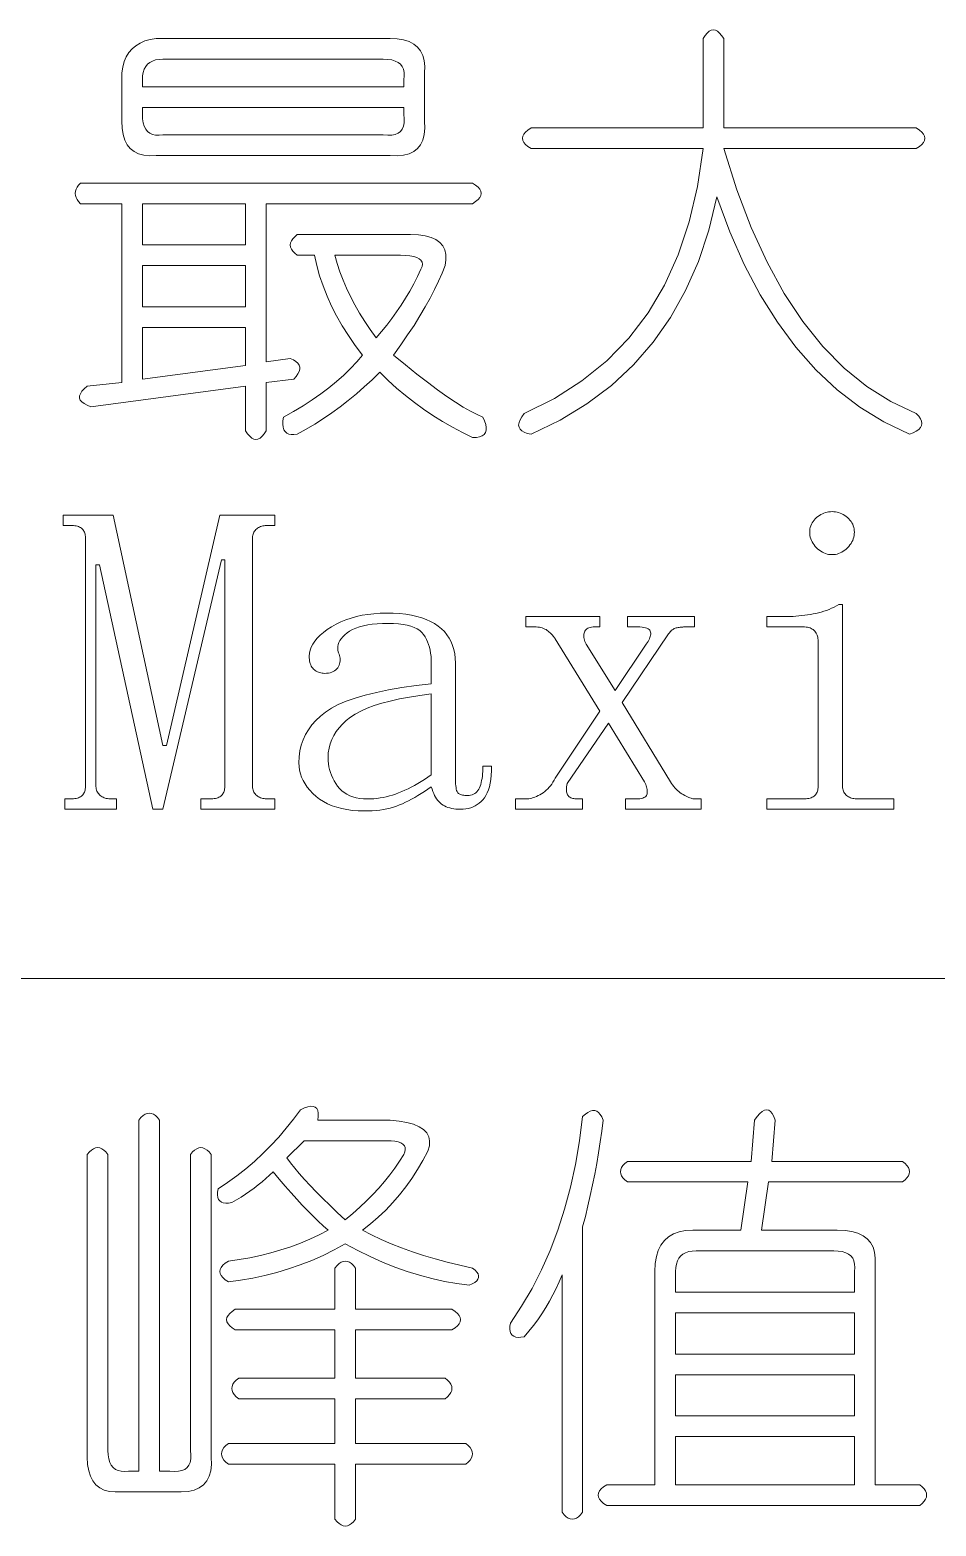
# Model space of a CAD drawing. Extents: x 1 to 297, y 1 to 210.
# Drawn here: x 88.25 to 92.77, y 43 to 50.46 of the extents above; entities that cross this region are included whole.
import ezdxf

# ---------------------------------------------------------------- set-up
doc = ezdxf.new("R2010")
doc.units = 0

msp = doc.modelspace()

# ---------------------------------------------------------------- linework, layer by layer
at = {"color": 7, "lineweight": 13}
msp.add_line((1.3055, 45.7306), (175.1082, 45.7306), dxfattribs=at)
for points in [[(88.8786, 50.4134), (90.0443, 50.4134), (90.0799, 50.4117), (90.1115, 50.4066), (90.1389, 50.398), (90.1622, 50.386), (90.1814, 50.3706), (90.1965, 50.3517), (90.2075, 50.3294), (90.2143, 50.3037), (90.2171, 50.2746), (90.2157, 50.242), (90.2157, 50.002), (90.2171, 49.9663), (90.2143, 49.9348), (90.2075, 49.9074), (90.1965, 49.8841), (90.1814, 49.8649), (90.1622, 49.8498), (90.1389, 49.8388), (90.1115, 49.8319), (90.0799, 49.8292), (90.0443, 49.8306), (88.8786, 49.8306), (88.846, 49.8292), (88.8169, 49.8319), (88.7911, 49.8388), (88.7689, 49.8498), (88.75, 49.8649), (88.7346, 49.8841), (88.7226, 49.9074), (88.714, 49.9348), (88.7089, 49.9663), (88.7071, 50.002), (88.7071, 50.242), (88.7119, 50.2715), (88.7195, 50.2982), (88.7298, 50.3222), (88.7428, 50.3435), (88.7586, 50.362), (88.7771, 50.3778), (88.7983, 50.3908), (88.8223, 50.4011), (88.8491, 50.4086)], [(91.7071, 50.4134), (91.7071, 49.9677), (92.6671, 49.9677), (92.6826, 49.9574), (92.6946, 49.9471), (92.7031, 49.9369), (92.7083, 49.9266), (92.71, 49.9163), (92.7083, 49.906), (92.7031, 49.8957), (92.6946, 49.8854), (92.6826, 49.8751), (92.6671, 49.8649), (91.7071, 49.8649), (91.7723, 49.6603), (91.8443, 49.4719), (91.9231, 49.2997), (92.0089, 49.1435), (92.1014, 49.0034), (92.2009, 48.8795), (92.3071, 48.7717), (92.4203, 48.6799), (92.5403, 48.6043), (92.6671, 48.5449), (92.6791, 48.5315), (92.6877, 48.5188), (92.6929, 48.5068), (92.6946, 48.4955), (92.6929, 48.4849), (92.6877, 48.4749), (92.6791, 48.4657), (92.6671, 48.4571), (92.6517, 48.4492), (92.6329, 48.442), (92.506, 48.5032), (92.386, 48.5771), (92.2729, 48.6637), (92.1666, 48.7629), (92.0671, 48.8749), (91.9746, 48.9995), (91.8889, 49.1368), (91.81, 49.2868), (91.738, 49.4495), (91.6729, 49.6249), (91.6327, 49.4587), (91.581, 49.3033), (91.5175, 49.1584), (91.4425, 49.0242), (91.3557, 48.9006), (91.2573, 48.7876), (91.1473, 48.6853), (91.0255, 48.5935), (90.8922, 48.5125), (90.7471, 48.442), (90.7283, 48.4461), (90.7129, 48.4516), (90.7009, 48.4585), (90.6923, 48.4667), (90.6871, 48.4763), (90.6854, 48.4873), (90.6871, 48.4996), (90.6923, 48.5133), (90.7009, 48.5284), (90.7129, 48.5449), (90.8637, 48.6198), (91.0009, 48.7074), (91.1243, 48.8077), (91.234, 48.9206), (91.33, 49.0463), (91.4123, 49.1846), (91.4809, 49.3357), (91.5357, 49.4994), (91.5769, 49.6758), (91.6043, 49.8649), (90.7471, 49.8649), (90.7317, 49.8751), (90.7197, 49.8854), (90.7111, 49.8957), (90.706, 49.906), (90.7043, 49.9163), (90.706, 49.9266), (90.7111, 49.9369), (90.7197, 49.9471), (90.7317, 49.9574), (90.7471, 49.9677), (91.6043, 49.9677), (91.6043, 50.4134), (91.6146, 50.4289), (91.6249, 50.4409), (91.6351, 50.4494), (91.6454, 50.4546), (91.6557, 50.4563), (91.666, 50.4546), (91.6763, 50.4494), (91.6866, 50.4409), (91.6969, 50.4289)], [(90.01, 50.3106), (88.9128, 50.3106), (88.8933, 50.3095), (88.8758, 50.3065), (88.8604, 50.3013), (88.847, 50.2941), (88.8357, 50.2849), (88.8265, 50.2735), (88.8193, 50.2602), (88.8141, 50.2447), (88.811, 50.2273), (88.81, 50.2077), (88.81, 50.1734), (90.1129, 50.1734), (90.1129, 50.2077), (90.1149, 50.2273), (90.1142, 50.2447), (90.1108, 50.2602), (90.1046, 50.2735), (90.0957, 50.2849), (90.0841, 50.2941), (90.0697, 50.3013), (90.0525, 50.3065), (90.0326, 50.3095)], [(90.1129, 50.0706), (88.81, 50.0706), (88.81, 50.0363), (88.811, 50.0137), (88.8141, 49.9938), (88.8193, 49.9766), (88.8265, 49.9622), (88.8357, 49.9506), (88.847, 49.9417), (88.8604, 49.9355), (88.8758, 49.9321), (88.8933, 49.9314), (88.9128, 49.9334), (90.01, 49.9334), (90.0326, 49.9314), (90.0525, 49.9321), (90.0697, 49.9355), (90.0841, 49.9417), (90.0957, 49.9506), (90.1046, 49.9622), (90.1108, 49.9766), (90.1142, 49.9938), (90.1149, 50.0137), (90.1129, 50.0363)], [(88.5014, 49.6934), (90.4557, 49.6934), (90.4711, 49.6831), (90.4831, 49.6729), (90.4917, 49.6626), (90.4969, 49.6523), (90.4986, 49.642), (90.4968, 49.6317), (90.4917, 49.6214), (90.4831, 49.6111), (90.4711, 49.6009), (90.4557, 49.5906), (89.4271, 49.5906), (89.4271, 48.802), (89.5471, 48.8191), (89.5627, 48.8119), (89.5753, 48.8041), (89.5847, 48.7955), (89.591, 48.7862), (89.5943, 48.7763), (89.5945, 48.7657), (89.5915, 48.7543), (89.5855, 48.7423), (89.5765, 48.7297), (89.5643, 48.7163), (89.4271, 48.6991), (89.4271, 48.4591), (89.4169, 48.4437), (89.4066, 48.4317), (89.3963, 48.4231), (89.386, 48.418), (89.3757, 48.4163), (89.3654, 48.418), (89.3551, 48.4231), (89.3449, 48.4317), (89.3346, 48.4437), (89.3243, 48.4591), (89.3243, 48.682), (88.5529, 48.5791), (88.5342, 48.5863), (88.5193, 48.5942), (88.5081, 48.6028), (88.5007, 48.6121), (88.4971, 48.622), (88.4973, 48.6326), (88.5013, 48.6439), (88.509, 48.6559), (88.5205, 48.6686), (88.5357, 48.682), (88.7071, 48.6991), (88.7071, 49.5906), (88.5014, 49.5906), (88.4922, 49.6009), (88.485, 49.6111), (88.4798, 49.6214), (88.4767, 49.6317), (88.4757, 49.642), (88.4767, 49.6523), (88.4798, 49.6626), (88.485, 49.6729), (88.4922, 49.6831)], [(89.3243, 49.5906), (88.81, 49.5906), (88.81, 49.3849), (89.3243, 49.3849)], [(89.5814, 49.4363), (90.1471, 49.4363), (90.1859, 49.4347), (90.2198, 49.4301), (90.249, 49.4224), (90.2733, 49.4116), (90.2929, 49.3977), (90.3076, 49.3807), (90.3175, 49.3607), (90.3227, 49.3375), (90.323, 49.3113), (90.3186, 49.282), (90.3036, 49.2436), (90.2863, 49.2038), (90.2666, 49.1627), (90.2445, 49.1202), (90.22, 49.0763), (90.1931, 49.031), (90.1638, 48.9844), (90.132, 48.9364), (90.0979, 48.887), (90.0614, 48.8363), (90.1214, 48.7869), (90.178, 48.7417), (90.2311, 48.7005), (90.2809, 48.6635), (90.3271, 48.6306), (90.37, 48.6018), (90.4094, 48.5771), (90.4454, 48.5565), (90.478, 48.5401), (90.5071, 48.5277), (90.5159, 48.5082), (90.5215, 48.4907), (90.5241, 48.4753), (90.5236, 48.4619), (90.52, 48.4506), (90.5133, 48.4413), (90.5035, 48.4341), (90.4907, 48.429), (90.4747, 48.4259), (90.4557, 48.4249), (90.4048, 48.4497), (90.3549, 48.4763), (90.3061, 48.5046), (90.2582, 48.5346), (90.2114, 48.5663), (90.1656, 48.5997), (90.1209, 48.6349), (90.0772, 48.6717), (90.0345, 48.7103), (89.9929, 48.7506), (89.9548, 48.7135), (89.9161, 48.6779), (89.8766, 48.6436), (89.8365, 48.6107), (89.7957, 48.5791), (89.7542, 48.549), (89.7121, 48.5202), (89.6692, 48.4927), (89.6257, 48.4667), (89.5814, 48.442), (89.5653, 48.4398), (89.5513, 48.4399), (89.5393, 48.4425), (89.5293, 48.4475), (89.5214, 48.4549), (89.5156, 48.4646), (89.5118, 48.4768), (89.5101, 48.4914), (89.5105, 48.5083), (89.5129, 48.5277), (89.5631, 48.5555), (89.6109, 48.5839), (89.6563, 48.6131), (89.6994, 48.6429), (89.74, 48.6734), (89.7782, 48.7046), (89.8141, 48.7365), (89.8475, 48.7691), (89.8785, 48.8023), (89.9071, 48.8363), (89.8708, 48.8845), (89.8372, 48.933), (89.8063, 48.9818), (89.7782, 49.031), (89.7529, 49.0806), (89.7302, 49.1305), (89.7103, 49.1807), (89.6932, 49.2313), (89.6788, 49.2822), (89.6671, 49.3334), (89.5814, 49.3334), (89.5691, 49.3437), (89.5595, 49.354), (89.5526, 49.3643), (89.5485, 49.3746), (89.5471, 49.3849), (89.5485, 49.3951), (89.5526, 49.4054), (89.5595, 49.4157), (89.5691, 49.426)], [(89.3243, 49.282), (88.81, 49.282), (88.81, 49.0763), (89.3243, 49.0763)], [(90.0957, 49.3334), (89.77, 49.3334), (89.7813, 49.2923), (89.7947, 49.2511), (89.8101, 49.21), (89.8276, 49.1689), (89.8471, 49.1277), (89.8687, 49.0866), (89.8924, 49.0454), (89.9181, 49.0043), (89.9459, 48.9631), (89.9757, 48.922), (90.0026, 48.9532), (90.0285, 48.9851), (90.0534, 49.0177), (90.0772, 49.0509), (90.1, 49.0849), (90.1218, 49.1195), (90.1425, 49.1548), (90.1622, 49.1908), (90.1809, 49.2275), (90.1986, 49.2649), (90.2037, 49.2779), (90.2054, 49.2895), (90.2037, 49.2998), (90.1986, 49.3087), (90.19, 49.3163), (90.178, 49.3225), (90.1626, 49.3273), (90.1437, 49.3307), (90.1214, 49.3327)], [(89.3243, 48.9734), (88.81, 48.9734), (88.81, 48.7163), (89.3243, 48.7849)], [(89.3586, 46.6934), (89.3588, 46.6867), (89.3594, 46.6804), (89.3605, 46.6744), (89.362, 46.6687), (89.3639, 46.6634), (89.3663, 46.6585), (89.3691, 46.6538), (89.3723, 46.6495), (89.3759, 46.6456), (89.38, 46.642), (89.3844, 46.6387), (89.3891, 46.6358), (89.394, 46.6333), (89.3992, 46.631), (89.4046, 46.6291), (89.4103, 46.6276), (89.4163, 46.6264), (89.4225, 46.6255), (89.429, 46.625), (89.4357, 46.6249), (89.47, 46.6249), (89.47, 46.5734), (89.1014, 46.5734), (89.1014, 46.6249), (89.1443, 46.6249), (89.1526, 46.625), (89.1604, 46.6255), (89.1677, 46.6264), (89.1745, 46.6276), (89.1807, 46.6291), (89.1865, 46.631), (89.1917, 46.6333), (89.1964, 46.6358), (89.2006, 46.6387), (89.2043, 46.642), (89.2075, 46.6456), (89.2104, 46.6495), (89.213, 46.6538), (89.2153, 46.6585), (89.2171, 46.6634), (89.2187, 46.6687), (89.2199, 46.6744), (89.2207, 46.6804), (89.2213, 46.6867), (89.2214, 46.6934), (89.2214, 47.8163), (89.2043, 47.8163), (88.9128, 46.5734), (88.8614, 46.5734), (88.5957, 47.7906), (88.5786, 47.7906), (88.5786, 46.6934), (88.5788, 46.6867), (88.5794, 46.6804), (88.5805, 46.6744), (88.582, 46.6687), (88.5839, 46.6634), (88.5863, 46.6585), (88.5891, 46.6538), (88.5923, 46.6495), (88.5959, 46.6456), (88.6, 46.642), (88.6044, 46.6387), (88.6091, 46.6358), (88.614, 46.6333), (88.6192, 46.631), (88.6246, 46.6291), (88.6303, 46.6276), (88.6363, 46.6264), (88.6425, 46.6255), (88.649, 46.625), (88.6557, 46.6249), (88.6814, 46.6249), (88.6814, 46.5734), (88.4243, 46.5734), (88.4243, 46.6249), (88.45, 46.6249), (88.4583, 46.625), (88.4661, 46.6255), (88.4734, 46.6264), (88.4802, 46.6276), (88.4864, 46.6291), (88.4922, 46.631), (88.4974, 46.6333), (88.5021, 46.6358), (88.5063, 46.6387), (88.51, 46.642), (88.5133, 46.6456), (88.5162, 46.6495), (88.5187, 46.6538), (88.521, 46.6585), (88.5229, 46.6634), (88.5244, 46.6687), (88.5256, 46.6744), (88.5265, 46.6804), (88.527, 46.6867), (88.5271, 46.6934), (88.5271, 47.9191), (88.527, 47.9258), (88.5265, 47.9322), (88.5256, 47.9382), (88.5244, 47.9438), (88.5229, 47.9491), (88.521, 47.9541), (88.5187, 47.9587), (88.5162, 47.963), (88.5133, 47.967), (88.51, 47.9706), (88.5063, 47.9738), (88.5021, 47.9767), (88.4974, 47.9793), (88.4922, 47.9815), (88.4864, 47.9834), (88.4802, 47.985), (88.4734, 47.9862), (88.4661, 47.987), (88.4583, 47.9875), (88.45, 47.9877), (88.4157, 47.9877), (88.4157, 48.0391), (88.6643, 48.0391), (88.9128, 46.8906), (88.93, 46.8906), (89.1957, 48.0391), (89.47, 48.0391), (89.47, 47.9877), (89.4357, 47.9877), (89.429, 47.9875), (89.4225, 47.987), (89.4163, 47.9862), (89.4103, 47.985), (89.4046, 47.9834), (89.3992, 47.9815), (89.394, 47.9793), (89.3891, 47.9767), (89.3844, 47.9738), (89.38, 47.9706), (89.3759, 47.967), (89.3723, 47.963), (89.3691, 47.9587), (89.3663, 47.9541), (89.3639, 47.9491), (89.362, 47.9438), (89.3605, 47.9382), (89.3594, 47.9322), (89.3588, 47.9258), (89.3586, 47.9191)], [(92.2471, 48.0563), (92.2556, 48.056), (92.2639, 48.0551), (92.2721, 48.0536), (92.2801, 48.0515), (92.2878, 48.0488), (92.2955, 48.0455), (92.3029, 48.0416), (92.3102, 48.0371), (92.3173, 48.032), (92.3243, 48.0263), (92.3308, 48.0202), (92.3366, 48.0138), (92.3418, 48.0071), (92.3462, 48.0002), (92.35, 47.9931), (92.3531, 47.9857), (92.3555, 47.978), (92.3572, 47.9701), (92.3582, 47.9619), (92.3586, 47.9534), (92.3582, 47.9449), (92.3572, 47.9366), (92.3555, 47.9285), (92.3531, 47.9205), (92.35, 47.9127), (92.3462, 47.9051), (92.3418, 47.8976), (92.3366, 47.8903), (92.3308, 47.8832), (92.3243, 47.8763), (92.3173, 47.8698), (92.3102, 47.8639), (92.3029, 47.8588), (92.2955, 47.8543), (92.2878, 47.8506), (92.2801, 47.8475), (92.2721, 47.8451), (92.2639, 47.8434), (92.2556, 47.8423), (92.2471, 47.842), (92.2387, 47.8423), (92.2303, 47.8434), (92.2222, 47.8451), (92.2142, 47.8475), (92.2064, 47.8506), (92.1988, 47.8543), (92.1913, 47.8588), (92.1841, 47.8639), (92.1769, 47.8698), (92.17, 47.8763), (92.1635, 47.8832), (92.1577, 47.8903), (92.1525, 47.8976), (92.1481, 47.9051), (92.1443, 47.9127), (92.1412, 47.9205), (92.1388, 47.9285), (92.1371, 47.9366), (92.1361, 47.9449), (92.1357, 47.9534), (92.1361, 47.9619), (92.1371, 47.9701), (92.1388, 47.978), (92.1412, 47.9857), (92.1443, 47.9931), (92.1481, 48.0002), (92.1525, 48.0071), (92.1577, 48.0138), (92.1635, 48.0202), (92.17, 48.0263), (92.1769, 48.032), (92.1841, 48.0371), (92.1913, 48.0416), (92.1988, 48.0455), (92.2064, 48.0488), (92.2142, 48.0515), (92.2222, 48.0536), (92.2303, 48.0551), (92.2387, 48.056)], [(92.1786, 47.4049), (92.1784, 47.4116), (92.1779, 47.4181), (92.177, 47.4243), (92.1758, 47.4302), (92.1743, 47.4359), (92.1724, 47.4414), (92.1702, 47.4466), (92.1676, 47.4515), (92.1647, 47.4562), (92.1614, 47.4606), (92.1577, 47.4646), (92.1535, 47.4683), (92.1488, 47.4715), (92.1436, 47.4743), (92.1379, 47.4766), (92.1316, 47.4786), (92.1248, 47.4801), (92.1175, 47.4811), (92.1097, 47.4818), (92.1014, 47.482), (91.9214, 47.482), (91.9214, 47.5334), (92.0071, 47.5334), (92.0225, 47.5336), (92.0377, 47.5339), (92.0527, 47.5346), (92.0675, 47.5355), (92.0821, 47.5366), (92.0966, 47.5381), (92.1109, 47.5397), (92.1251, 47.5417), (92.1391, 47.5438), (92.1529, 47.5463), (92.1665, 47.5491), (92.1799, 47.5523), (92.1932, 47.5559), (92.2063, 47.56), (92.2193, 47.5645), (92.2321, 47.5694), (92.2447, 47.5748), (92.2571, 47.5806), (92.2693, 47.5868), (92.2814, 47.5934), (92.2986, 47.5934), (92.2986, 46.6934), (92.2988, 46.6867), (92.2994, 46.6804), (92.3005, 46.6744), (92.302, 46.6687), (92.3039, 46.6634), (92.3063, 46.6585), (92.3091, 46.6538), (92.3123, 46.6495), (92.3159, 46.6456), (92.32, 46.642), (92.3244, 46.6387), (92.3291, 46.6358), (92.334, 46.6333), (92.3392, 46.631), (92.3446, 46.6291), (92.3503, 46.6276), (92.3563, 46.6264), (92.3625, 46.6255), (92.369, 46.625), (92.3757, 46.6249), (92.5557, 46.6249), (92.5557, 46.5734), (91.9214, 46.5734), (91.9214, 46.6249), (92.1014, 46.6249), (92.1097, 46.625), (92.1175, 46.6255), (92.1248, 46.6264), (92.1316, 46.6276), (92.1379, 46.6291), (92.1436, 46.631), (92.1488, 46.6333), (92.1535, 46.6358), (92.1577, 46.6387), (92.1614, 46.642), (92.1647, 46.6456), (92.1676, 46.6495), (92.1702, 46.6538), (92.1724, 46.6585), (92.1743, 46.6634), (92.1758, 46.6687), (92.177, 46.6744), (92.1779, 46.6804), (92.1784, 46.6867), (92.1786, 46.6934)], [(89.9157, 46.5649), (89.8855, 46.5656), (89.8567, 46.5678), (89.8293, 46.5714), (89.8033, 46.5765), (89.7786, 46.5831), (89.7552, 46.5911), (89.7333, 46.6006), (89.7127, 46.6115), (89.6935, 46.6239), (89.6757, 46.6377), (89.6594, 46.6525), (89.6449, 46.6677), (89.632, 46.6834), (89.6208, 46.6994), (89.6114, 46.7159), (89.6037, 46.7329), (89.5977, 46.7502), (89.5934, 46.768), (89.5909, 46.7862), (89.59, 46.8049), (89.5913, 46.8352), (89.5953, 46.8643), (89.602, 46.8924), (89.6113, 46.9194), (89.6232, 46.9452), (89.6378, 46.9699), (89.6551, 46.9936), (89.675, 47.0161), (89.6976, 47.0374), (89.7229, 47.0577), (89.752, 47.0769), (89.7865, 47.0949), (89.8261, 47.1118), (89.871, 47.1277), (89.9211, 47.1424), (89.9764, 47.1559), (90.0369, 47.1684), (90.1027, 47.1798), (90.1738, 47.19), (90.25, 47.1991), (90.25, 47.302), (90.2496, 47.3188), (90.2485, 47.3351), (90.2465, 47.3507), (90.2438, 47.3658), (90.2404, 47.3802), (90.2361, 47.3941), (90.2311, 47.4073), (90.2253, 47.4199), (90.2188, 47.432), (90.2114, 47.4434), (90.2027, 47.454), (90.1921, 47.4635), (90.1794, 47.4718), (90.1648, 47.4791), (90.1482, 47.4852), (90.1297, 47.4902), (90.1091, 47.4941), (90.0866, 47.4969), (90.0621, 47.4986), (90.0357, 47.4991), (90.0074, 47.4987), (89.9809, 47.4973), (89.956, 47.4949), (89.9329, 47.4916), (89.9114, 47.4874), (89.8917, 47.4822), (89.8737, 47.476), (89.8574, 47.469), (89.8428, 47.461), (89.83, 47.452), (89.8188, 47.4425), (89.8091, 47.433), (89.8009, 47.4233), (89.7943, 47.4136), (89.7893, 47.4038), (89.7858, 47.3939), (89.7838, 47.3839), (89.7834, 47.3738), (89.7845, 47.3637), (89.7871, 47.3534), (89.7902, 47.3466), (89.7926, 47.3397), (89.7943, 47.3329), (89.7954, 47.326), (89.7957, 47.3191), (89.7954, 47.3123), (89.7943, 47.3054), (89.7926, 47.2986), (89.7902, 47.2917), (89.7871, 47.2849), (89.7834, 47.2783), (89.7789, 47.2725), (89.7738, 47.2674), (89.7679, 47.2629), (89.7614, 47.2591), (89.7542, 47.2561), (89.7463, 47.2537), (89.7378, 47.2519), (89.7285, 47.2509), (89.7186, 47.2506), (89.7118, 47.2508), (89.7054, 47.2514), (89.6992, 47.2525), (89.6932, 47.254), (89.6875, 47.2559), (89.6821, 47.2583), (89.6769, 47.2611), (89.6719, 47.2643), (89.6673, 47.2679), (89.6628, 47.272), (89.6588, 47.2765), (89.6551, 47.2814), (89.6519, 47.2868), (89.6491, 47.2926), (89.6468, 47.2988), (89.6449, 47.3054), (89.6434, 47.3125), (89.6423, 47.32), (89.6416, 47.3279), (89.6414, 47.3363), (89.6425, 47.3516), (89.6459, 47.3668), (89.6515, 47.3818), (89.6593, 47.3966), (89.6693, 47.4113), (89.6815, 47.4258), (89.696, 47.4401), (89.7127, 47.4542), (89.7317, 47.4682), (89.7529, 47.482), (89.7757, 47.495), (89.7995, 47.5067), (89.8243, 47.517), (89.8502, 47.5259), (89.8771, 47.5334), (89.9051, 47.5396), (89.9341, 47.5444), (89.9641, 47.5478), (89.9951, 47.5499), (90.0271, 47.5506), (90.0606, 47.5499), (90.0923, 47.548), (90.1223, 47.5448), (90.1506, 47.5403), (90.1771, 47.5345), (90.202, 47.5274), (90.2251, 47.5191), (90.2466, 47.5094), (90.2663, 47.4985), (90.2843, 47.4863), (90.3006, 47.4729), (90.3151, 47.4583), (90.328, 47.4427), (90.3391, 47.4259), (90.3486, 47.4081), (90.3563, 47.3891), (90.3623, 47.369), (90.3666, 47.3478), (90.3691, 47.3254), (90.37, 47.302), (90.37, 46.7363), (90.3701, 46.7231), (90.3705, 46.7111), (90.3712, 46.7002), (90.3721, 46.6903), (90.3732, 46.6816), (90.3746, 46.6741), (90.3763, 46.6676), (90.3782, 46.6622), (90.3804, 46.658), (90.3829, 46.6549), (90.3856, 46.6524), (90.3889, 46.6502), (90.3925, 46.6483), (90.3966, 46.6466), (90.4011, 46.6452), (90.406, 46.6441), (90.4114, 46.6432), (90.4171, 46.6425), (90.4234, 46.6421), (90.43, 46.642), (90.4383, 46.6424), (90.4461, 46.6435), (90.4534, 46.6455), (90.4602, 46.6482), (90.4664, 46.6516), (90.4722, 46.6559), (90.4774, 46.6609), (90.4821, 46.6667), (90.4863, 46.6732), (90.49, 46.6806), (90.4933, 46.6886), (90.4962, 46.6972), (90.4987, 46.7064), (90.501, 46.7162), (90.5029, 46.7266), (90.5044, 46.7377), (90.5056, 46.7493), (90.5065, 46.7615), (90.507, 46.7743), (90.5071, 46.7877), (90.55, 46.7877), (90.5496, 46.7644), (90.5483, 46.7426), (90.5461, 46.7223), (90.5431, 46.7034), (90.5393, 46.6859), (90.5346, 46.6699), (90.529, 46.6554), (90.5226, 46.6423), (90.5153, 46.6307), (90.5071, 46.6206), (90.4983, 46.6116), (90.489, 46.6036), (90.4791, 46.5965), (90.4687, 46.5904), (90.4579, 46.5852), (90.4464, 46.581), (90.4345, 46.5777), (90.4221, 46.5753), (90.4092, 46.5739), (90.3957, 46.5734), (90.384, 46.5737), (90.3727, 46.5745), (90.362, 46.5757), (90.3518, 46.5775), (90.3421, 46.5799), (90.333, 46.5827), (90.3243, 46.586), (90.3162, 46.5899), (90.3085, 46.5943), (90.3014, 46.5991), (90.2947, 46.6046), (90.2884, 46.6108), (90.2824, 46.6177), (90.2767, 46.6252), (90.2714, 46.6334), (90.2664, 46.6423), (90.2618, 46.6519), (90.2575, 46.6622), (90.2536, 46.6732), (90.25, 46.6849), (90.233, 46.6732), (90.2162, 46.6621), (90.1997, 46.6516), (90.1835, 46.6417), (90.1675, 46.6324), (90.1518, 46.6237), (90.1363, 46.6156), (90.1211, 46.6081), (90.1061, 46.6012), (90.0914, 46.5949), (90.0766, 46.5892), (90.0611, 46.5841), (90.045, 46.5796), (90.0283, 46.5757), (90.0111, 46.5724), (89.9932, 46.5697), (89.9747, 46.5676), (89.9557, 46.5661), (89.936, 46.5652)], [(91.1671, 47.1649), (91.3214, 47.3963), (91.3263, 47.4031), (91.3305, 47.4097), (91.3342, 47.4161), (91.3372, 47.4223), (91.3396, 47.4284), (91.3415, 47.4343), (91.3427, 47.4401), (91.3434, 47.4457), (91.3434, 47.4511), (91.3428, 47.4563), (91.3414, 47.4612), (91.3389, 47.4655), (91.3353, 47.4694), (91.3305, 47.4727), (91.3246, 47.4756), (91.3176, 47.4779), (91.3096, 47.4797), (91.3003, 47.481), (91.29, 47.4817), (91.2786, 47.482), (91.2271, 47.482), (91.2271, 47.5334), (91.5614, 47.5334), (91.5614, 47.482), (91.5186, 47.482), (91.5151, 47.482), (91.5114, 47.4818), (91.5075, 47.4816), (91.5035, 47.4813), (91.4993, 47.4809), (91.4949, 47.4805), (91.4904, 47.4799), (91.4857, 47.4793), (91.4808, 47.4785), (91.4757, 47.4777), (91.4706, 47.4766), (91.4658, 47.4751), (91.4611, 47.4732), (91.4565, 47.4709), (91.4521, 47.4681), (91.4479, 47.4649), (91.4439, 47.4612), (91.4401, 47.4571), (91.4364, 47.4526), (91.4329, 47.4477), (91.2014, 47.1049), (91.4414, 46.7106), (91.4467, 46.7022), (91.4522, 46.6943), (91.458, 46.6868), (91.4641, 46.6797), (91.4704, 46.6731), (91.4769, 46.6669), (91.4837, 46.6611), (91.4908, 46.6557), (91.4981, 46.6508), (91.5057, 46.6463), (91.5132, 46.6422), (91.5203, 46.6386), (91.5269, 46.6354), (91.5331, 46.6326), (91.5389, 46.6302), (91.5443, 46.6283), (91.5492, 46.6268), (91.5537, 46.6257), (91.5578, 46.6251), (91.5614, 46.6249), (91.5957, 46.6249), (91.5957, 46.5734), (91.2186, 46.5734), (91.2186, 46.6249), (91.27, 46.6249), (91.2798, 46.6251), (91.2887, 46.6259), (91.2966, 46.6272), (91.3036, 46.629), (91.3096, 46.6313), (91.3147, 46.6341), (91.3189, 46.6375), (91.3221, 46.6413), (91.3244, 46.6457), (91.3257, 46.6506), (91.3264, 46.6558), (91.3266, 46.6612), (91.3264, 46.6668), (91.3257, 46.6725), (91.3246, 46.6784), (91.3231, 46.6845), (91.3212, 46.6908), (91.3189, 46.6972), (91.3161, 46.7038), (91.3129, 46.7106), (91.1329, 47.002), (90.9271, 46.702), (90.9256, 46.6937), (90.9246, 46.6859), (90.9239, 46.6786), (90.9237, 46.6718), (90.9239, 46.6656), (90.9246, 46.6598), (90.9256, 46.6546), (90.9271, 46.6499), (90.9291, 46.6457), (90.9314, 46.642), (90.9342, 46.6387), (90.9374, 46.6358), (90.9411, 46.6333), (90.9451, 46.631), (90.9496, 46.6291), (90.9546, 46.6276), (90.9599, 46.6264), (90.9657, 46.6255), (90.9719, 46.625), (90.9786, 46.6249), (91.0043, 46.6249), (91.0043, 46.5734), (90.67, 46.5734), (90.67, 46.6249), (90.7214, 46.6249), (90.7284, 46.6251), (90.7355, 46.6259), (90.7428, 46.6272), (90.7502, 46.629), (90.7579, 46.6313), (90.7657, 46.6341), (90.7736, 46.6375), (90.7818, 46.6413), (90.7901, 46.6457), (90.7986, 46.6506), (90.807, 46.656), (90.815, 46.6619), (90.8227, 46.6683), (90.8301, 46.6753), (90.8371, 46.6827), (90.8438, 46.6907), (90.8502, 46.6992), (90.8562, 46.7082), (90.8618, 46.7177), (90.8671, 46.7277), (91.09, 47.062), (90.8671, 47.422), (90.8652, 47.4255), (90.863, 47.429), (90.8605, 47.4327), (90.8575, 47.4364), (90.8543, 47.4402), (90.8507, 47.4441), (90.8467, 47.4481), (90.8425, 47.4522), (90.8378, 47.4563), (90.8329, 47.4606), (90.8275, 47.4646), (90.8219, 47.4683), (90.8159, 47.4715), (90.8095, 47.4743), (90.8029, 47.4766), (90.7958, 47.4786), (90.7885, 47.4801), (90.7807, 47.4811), (90.7727, 47.4818), (90.7643, 47.482), (90.7214, 47.482), (90.7214, 47.5334), (91.09, 47.5334), (91.09, 47.482), (91.0643, 47.482), (91.0561, 47.4817), (91.0485, 47.481), (91.0417, 47.4797), (91.0355, 47.4779), (91.03, 47.4756), (91.0252, 47.4727), (91.0211, 47.4694), (91.0177, 47.4655), (91.0149, 47.4612), (91.0129, 47.4563), (91.0114, 47.4511), (91.0105, 47.4457), (91.01, 47.4401), (91.0101, 47.4343), (91.0107, 47.4284), (91.0118, 47.4223), (91.0135, 47.4161), (91.0156, 47.4097), (91.0182, 47.4031), (91.0214, 47.3963)], [(89.7357, 46.8306), (89.7362, 46.8153), (89.7376, 46.8002), (89.74, 46.7854), (89.7433, 46.7709), (89.7475, 46.7566), (89.7527, 46.7426), (89.7588, 46.7289), (89.7659, 46.7154), (89.7739, 46.7021), (89.7829, 46.6891), (89.7928, 46.6769), (89.8039, 46.666), (89.8162, 46.6564), (89.8295, 46.648), (89.8439, 46.6409), (89.8595, 46.6351), (89.8762, 46.6306), (89.8939, 46.6274), (89.9128, 46.6255), (89.9329, 46.6249), (89.9483, 46.6252), (89.9637, 46.6261), (89.9791, 46.6276), (89.9946, 46.6297), (90.01, 46.6324), (90.0254, 46.6357), (90.0409, 46.6396), (90.0563, 46.6441), (90.0717, 46.6492), (90.0871, 46.6549), (90.1027, 46.6612), (90.1183, 46.6681), (90.1342, 46.6756), (90.1502, 46.6837), (90.1664, 46.6924), (90.1828, 46.7017), (90.1993, 46.7116), (90.216, 46.7221), (90.2329, 46.7332), (90.25, 46.7449), (90.25, 47.1477), (90.1935, 47.1404), (90.1406, 47.1321), (90.0913, 47.1229), (90.0457, 47.1127), (90.0036, 47.1016), (89.9651, 47.0896), (89.9302, 47.0766), (89.8989, 47.0627), (89.8712, 47.0478), (89.8471, 47.032), (89.826, 47.0153), (89.807, 46.9979), (89.7903, 46.9797), (89.7758, 46.9607), (89.7636, 46.9409), (89.7535, 46.9204), (89.7457, 46.8991), (89.7402, 46.877), (89.7368, 46.8542)], [(88.5357, 44.8534), (88.546, 44.8658), (88.5563, 44.8754), (88.5666, 44.8822), (88.5769, 44.8863), (88.5871, 44.8877), (88.5974, 44.8863), (88.6077, 44.8822), (88.618, 44.8754), (88.6283, 44.8658), (88.6386, 44.8534), (88.6386, 43.3791), (88.6396, 43.3565), (88.6427, 43.3366), (88.6478, 43.3195), (88.655, 43.3051), (88.6643, 43.2934), (88.6756, 43.2845), (88.689, 43.2783), (88.7044, 43.2749), (88.7219, 43.2742), (88.7414, 43.2763), (88.7929, 43.2763), (88.7929, 45.0249), (88.8031, 45.0372), (88.8134, 45.0468), (88.8237, 45.0537), (88.834, 45.0578), (88.8443, 45.0591), (88.8546, 45.0578), (88.8649, 45.0537), (88.8751, 45.0468), (88.8854, 45.0372), (88.8957, 45.0249), (88.8957, 43.2763), (88.9471, 43.2763), (88.9698, 43.2742), (88.9897, 43.2749), (89.0068, 43.2783), (89.0212, 43.2845), (89.0329, 43.2934), (89.0418, 43.3051), (89.0479, 43.3195), (89.0514, 43.3366), (89.0521, 43.3565), (89.05, 43.3791), (89.05, 44.8534), (89.0603, 44.8658), (89.0706, 44.8754), (89.0809, 44.8822), (89.0911, 44.8863), (89.1014, 44.8877), (89.1117, 44.8863), (89.122, 44.8822), (89.1323, 44.8754), (89.1426, 44.8658), (89.1529, 44.8534), (89.1529, 43.3449), (89.1541, 43.3092), (89.1508, 43.2777), (89.1431, 43.2502), (89.1309, 43.2269), (89.1143, 43.2077), (89.0932, 43.1926), (89.0676, 43.1817), (89.0377, 43.1748), (89.0032, 43.1721), (88.9643, 43.1734), (88.7071, 43.1734), (88.6746, 43.1721), (88.6454, 43.1748), (88.6197, 43.1817), (88.5974, 43.1926), (88.5786, 43.2077), (88.5631, 43.2269), (88.5511, 43.2502), (88.5426, 43.2777), (88.5374, 43.3092), (88.5357, 43.3449)], [(89.1871, 44.682), (89.2345, 44.7137), (89.2804, 44.7471), (89.325, 44.7823), (89.3682, 44.8191), (89.41, 44.8577), (89.4505, 44.898), (89.4895, 44.94), (89.5273, 44.9837), (89.5636, 45.0291), (89.5986, 45.0763), (89.6179, 45.085), (89.6349, 45.0907), (89.6495, 45.0933), (89.6617, 45.0927), (89.6714, 45.0891), (89.6788, 45.0825), (89.6838, 45.0727), (89.6863, 45.0598), (89.6865, 45.0439), (89.6843, 45.0249), (90.0443, 45.0249), (90.0894, 45.0202), (90.1286, 45.0132), (90.1621, 45.0038), (90.1897, 44.9919), (90.2114, 44.9777), (90.2274, 44.9611), (90.2375, 44.9421), (90.2418, 44.9206), (90.2402, 44.8968), (90.2328, 44.8706), (90.208, 44.8234), (90.1814, 44.778), (90.1531, 44.7343), (90.1231, 44.6923), (90.0914, 44.652), (90.058, 44.6134), (90.0229, 44.5766), (89.986, 44.5414), (89.9474, 44.508), (89.9071, 44.4763), (89.9527, 44.4528), (90.0004, 44.4303), (90.0501, 44.4089), (90.1019, 44.3885), (90.1557, 44.3691), (90.2116, 44.3508), (90.2695, 44.3335), (90.3295, 44.3172), (90.3916, 44.3019), (90.4557, 44.2877), (90.4679, 44.2776), (90.477, 44.2678), (90.483, 44.2584), (90.4859, 44.2493), (90.4857, 44.2406), (90.4825, 44.2322), (90.4761, 44.2241), (90.4667, 44.2164), (90.4542, 44.209), (90.4386, 44.202), (90.3769, 44.2102), (90.3151, 44.2212), (90.2534, 44.2349), (90.1917, 44.2514), (90.13, 44.2706), (90.0683, 44.2925), (90.0066, 44.3172), (89.9449, 44.3446), (89.8831, 44.3748), (89.8214, 44.4077), (89.7662, 44.3781), (89.7103, 44.3508), (89.6538, 44.3259), (89.5965, 44.3035), (89.5386, 44.2834), (89.4799, 44.2658), (89.4206, 44.2505), (89.3606, 44.2377), (89.2999, 44.2272), (89.2386, 44.2191), (89.2231, 44.2294), (89.2111, 44.2397), (89.2026, 44.25), (89.1974, 44.2603), (89.1957, 44.2706), (89.1974, 44.2809), (89.2026, 44.2911), (89.2111, 44.3014), (89.2231, 44.3117), (89.2386, 44.322), (89.2929, 44.3297), (89.3462, 44.3391), (89.3985, 44.3503), (89.4498, 44.3631), (89.5, 44.3777), (89.5492, 44.394), (89.5974, 44.412), (89.6445, 44.4317), (89.6906, 44.4531), (89.7357, 44.4763), (89.7114, 44.4977), (89.6863, 44.5209), (89.6606, 44.5457), (89.6342, 44.5723), (89.6071, 44.6006), (89.5794, 44.6306), (89.5509, 44.6623), (89.5218, 44.6957), (89.4919, 44.7309), (89.4614, 44.7677), (89.4439, 44.7507), (89.4258, 44.7341), (89.4069, 44.7178), (89.3874, 44.7019), (89.3671, 44.6863), (89.3462, 44.671), (89.3246, 44.6561), (89.3023, 44.6415), (89.2794, 44.6273), (89.2557, 44.6134), (89.2396, 44.611), (89.2255, 44.6107), (89.2135, 44.6124), (89.2036, 44.6162), (89.1957, 44.622), (89.1899, 44.6299), (89.1861, 44.6398), (89.1844, 44.6518), (89.1847, 44.6659)], [(91.1071, 45.0249), (91.0999, 44.9702), (91.0921, 44.9158), (91.0835, 44.8618), (91.0742, 44.8082), (91.0643, 44.7549), (91.0536, 44.7019), (91.0423, 44.6493), (91.0303, 44.597), (91.0177, 44.545), (91.0043, 44.4934), (91.0043, 43.0706), (90.994, 43.0582), (90.9837, 43.0486), (90.9734, 43.0418), (90.9631, 43.0377), (90.9529, 43.0363), (90.9426, 43.0377), (90.9323, 43.0418), (90.922, 43.0486), (90.9117, 43.0582), (90.9014, 43.0706), (90.9014, 44.2534), (90.8872, 44.2195), (90.8719, 44.1862), (90.8557, 44.1537), (90.8383, 44.1218), (90.82, 44.0906), (90.8006, 44.0601), (90.7802, 44.0302), (90.7588, 44.0011), (90.7363, 43.9726), (90.7129, 43.9449), (90.6967, 43.9425), (90.6827, 43.9421), (90.6707, 43.9438), (90.6607, 43.9476), (90.6529, 43.9534), (90.647, 43.9613), (90.6432, 43.9713), (90.6415, 43.9833), (90.6419, 43.9973), (90.6443, 44.0134), (90.7003, 44.0978), (90.7519, 44.1862), (90.7991, 44.2788), (90.8418, 44.3755), (90.88, 44.4763), (90.9138, 44.5812), (90.9431, 44.6902), (90.9679, 44.8034), (90.9883, 44.9206), (91.0043, 45.042), (91.0177, 45.0542), (91.0303, 45.0633), (91.0423, 45.0693), (91.0536, 45.0722), (91.0643, 45.072), (91.0742, 45.0687), (91.0835, 45.0624), (91.0921, 45.053), (91.0999, 45.0405)], [(91.9643, 45.0249), (91.9471, 44.8191), (92.5986, 44.8191), (92.6109, 44.8089), (92.6205, 44.7986), (92.6274, 44.7883), (92.6315, 44.778), (92.6329, 44.7677), (92.6315, 44.7574), (92.6274, 44.7471), (92.6205, 44.7369), (92.6109, 44.7266), (92.5986, 44.7163), (91.93, 44.7163), (91.8957, 44.4763), (92.2729, 44.4763), (92.3118, 44.4746), (92.3462, 44.4694), (92.3762, 44.4609), (92.4018, 44.4489), (92.4229, 44.4334), (92.4395, 44.4146), (92.4517, 44.3923), (92.4594, 44.3666), (92.4626, 44.3374), (92.4614, 44.3049), (92.4614, 43.2077), (92.6843, 43.2077), (92.6966, 43.1974), (92.7062, 43.1871), (92.7131, 43.1769), (92.7172, 43.1666), (92.7186, 43.1563), (92.7172, 43.146), (92.7131, 43.1357), (92.7062, 43.1254), (92.6966, 43.1151), (92.6843, 43.1049), (91.1243, 43.1049), (91.1089, 43.1151), (91.0969, 43.1254), (91.0883, 43.1357), (91.0831, 43.146), (91.0814, 43.1563), (91.0831, 43.1666), (91.0883, 43.1769), (91.0969, 43.1871), (91.1089, 43.1974), (91.1243, 43.2077), (91.3643, 43.2077), (91.3643, 44.2706), (91.3662, 44.3097), (91.3718, 44.3446), (91.3813, 44.3755), (91.3945, 44.4022), (91.4114, 44.4249), (91.4322, 44.4434), (91.4567, 44.4578), (91.485, 44.4681), (91.517, 44.4742), (91.5529, 44.4763), (91.7929, 44.4763), (91.8271, 44.7163), (91.2271, 44.7163), (91.2148, 44.7266), (91.2052, 44.7369), (91.1983, 44.7471), (91.1942, 44.7574), (91.1929, 44.7677), (91.1942, 44.778), (91.1983, 44.7883), (91.2052, 44.7986), (91.2148, 44.8089), (91.2271, 44.8191), (91.8443, 44.8191), (91.8614, 45.0249), (91.8748, 45.0434), (91.8875, 45.0578), (91.8995, 45.0681), (91.9108, 45.0742), (91.9214, 45.0763), (91.9314, 45.0742), (91.9406, 45.0681), (91.9492, 45.0578), (91.9571, 45.0434)], [(90.0271, 44.922), (89.6157, 44.922), (89.53, 44.8363), (89.5483, 44.8116), (89.5691, 44.7855), (89.5922, 44.7581), (89.6178, 44.7293), (89.6457, 44.6991), (89.6761, 44.6676), (89.7088, 44.6347), (89.7439, 44.6004), (89.7815, 44.5647), (89.8214, 44.5277), (89.8583, 44.5587), (89.8934, 44.5901), (89.9268, 44.6218), (89.9586, 44.6539), (89.9886, 44.6863), (90.0169, 44.719), (90.0434, 44.7521), (90.0683, 44.7855), (90.0914, 44.8193), (90.1129, 44.8534), (90.1182, 44.8665), (90.1204, 44.8781), (90.1195, 44.8884), (90.1156, 44.8973), (90.1086, 44.9049), (90.0984, 44.911), (90.0853, 44.9158), (90.069, 44.9193), (90.0496, 44.9213)], [(92.2557, 44.3734), (91.57, 44.3734), (91.5505, 44.3724), (91.533, 44.3693), (91.5175, 44.3642), (91.5042, 44.357), (91.4929, 44.3477), (91.4836, 44.3364), (91.4764, 44.323), (91.4713, 44.3076), (91.4682, 44.2901), (91.4671, 44.2706), (91.4671, 44.1677), (92.3586, 44.1677), (92.3586, 44.2706), (92.3606, 44.2901), (92.3599, 44.3076), (92.3565, 44.323), (92.3503, 44.3364), (92.3414, 44.3477), (92.3298, 44.357), (92.3154, 44.3642), (92.2982, 44.3693), (92.2783, 44.3724)], [(89.8729, 44.2877), (89.8729, 44.082), (90.3529, 44.082), (90.3683, 44.0717), (90.3803, 44.0614), (90.3889, 44.0511), (90.394, 44.0409), (90.3957, 44.0306), (90.394, 44.0203), (90.3889, 44.01), (90.3803, 43.9997), (90.3683, 43.9894), (90.3529, 43.9791), (89.8729, 43.9791), (89.8729, 43.7391), (90.3186, 43.7391), (90.3309, 43.7289), (90.3405, 43.7186), (90.3474, 43.7083), (90.3515, 43.698), (90.3529, 43.6877), (90.3515, 43.6774), (90.3474, 43.6671), (90.3405, 43.6569), (90.3309, 43.6466), (90.3186, 43.6363), (89.8729, 43.6363), (89.8729, 43.4134), (90.4214, 43.4134), (90.4338, 43.4031), (90.4434, 43.3929), (90.4502, 43.3826), (90.4543, 43.3723), (90.4557, 43.362), (90.4543, 43.3517), (90.4502, 43.3414), (90.4434, 43.3311), (90.4338, 43.3209), (90.4214, 43.3106), (89.8729, 43.3106), (89.8729, 43.0363), (89.8626, 43.0239), (89.8523, 43.0143), (89.842, 43.0075), (89.8317, 43.0034), (89.8214, 43.002), (89.8111, 43.0034), (89.8008, 43.0075), (89.7906, 43.0143), (89.7803, 43.0239), (89.77, 43.0363), (89.77, 43.3106), (89.2386, 43.3106), (89.2262, 43.3209), (89.2166, 43.3311), (89.2098, 43.3414), (89.2057, 43.3517), (89.2043, 43.362), (89.2057, 43.3723), (89.2098, 43.3826), (89.2166, 43.3929), (89.2262, 43.4031), (89.2386, 43.4134), (89.77, 43.4134), (89.77, 43.6363), (89.29, 43.6363), (89.2777, 43.6466), (89.2681, 43.6569), (89.2612, 43.6671), (89.2571, 43.6774), (89.2557, 43.6877), (89.2571, 43.698), (89.2612, 43.7083), (89.2681, 43.7186), (89.2777, 43.7289), (89.29, 43.7391), (89.77, 43.7391), (89.77, 43.9791), (89.2729, 43.9791), (89.2574, 43.9894), (89.2454, 43.9997), (89.2369, 44.01), (89.2317, 44.0203), (89.23, 44.0306), (89.2317, 44.0409), (89.2369, 44.0511), (89.2454, 44.0614), (89.2574, 44.0717), (89.2729, 44.082), (89.77, 44.082), (89.77, 44.2877), (89.7803, 44.3001), (89.7906, 44.3097), (89.8008, 44.3165), (89.8111, 44.3206), (89.8214, 44.322), (89.8317, 44.3206), (89.842, 44.3165), (89.8523, 44.3097), (89.8626, 44.3001)], [(92.3586, 44.0649), (91.4671, 44.0649), (91.4671, 43.8591), (92.3586, 43.8591)], [(92.3586, 43.7563), (91.4671, 43.7563), (91.4671, 43.5506), (92.3586, 43.5506)], [(92.3586, 43.4477), (91.4671, 43.4477), (91.4671, 43.2077), (92.3586, 43.2077)]]:
    msp.add_lwpolyline(points, close=True, dxfattribs=at)

doc.saveas('drawing.dxf')
